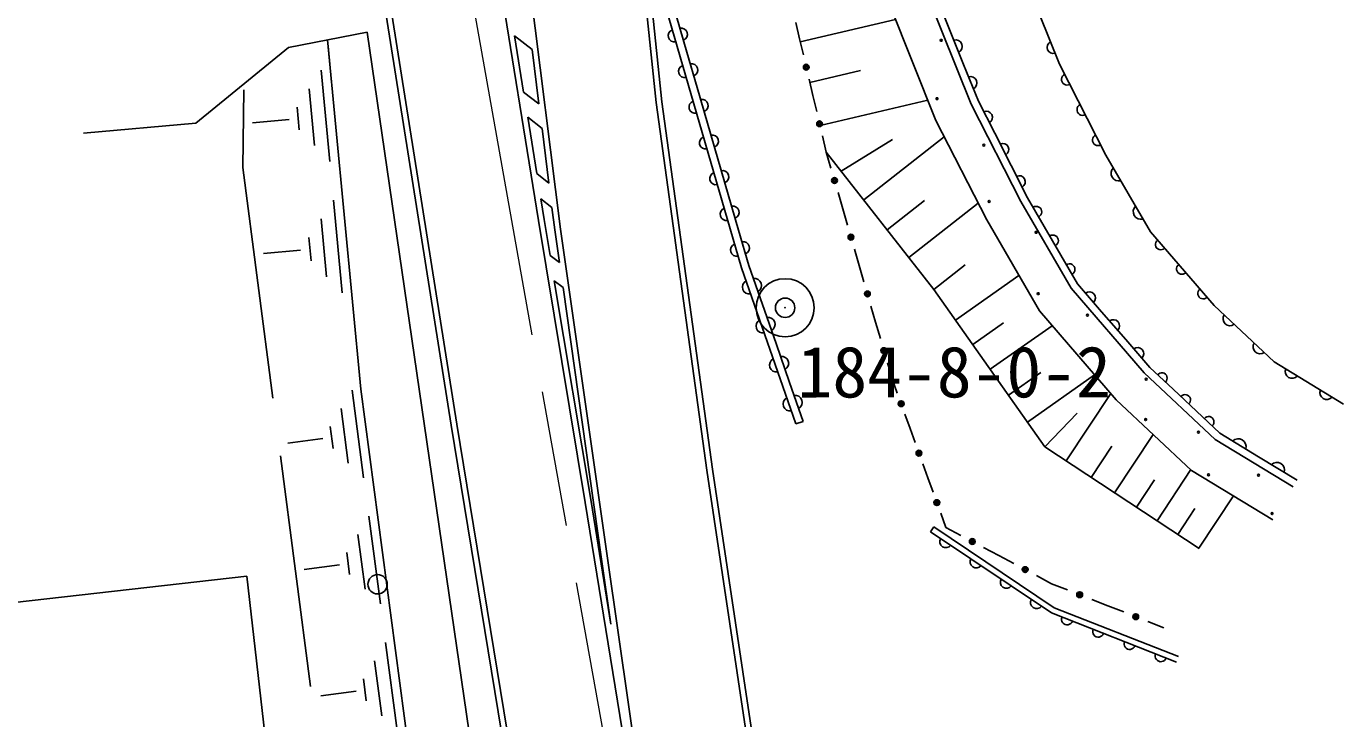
# Model space of a CAD drawing. Units: millimetres, scale not verified. Extents: x 40000 to 680000, y 20000 to 380000.
# Drawn here: x 398054 to 432038, y 252826 to 270684 of the extents above; entities that cross this region are included whole.
import ezdxf
from ezdxf.enums import TextEntityAlignment as Align

# ---------------------------------------------------------------- set-up
doc = ezdxf.new("R2010")
doc.units = ezdxf.units.MM
doc.header["$LTSCALE"] = 1000
doc.header["$PDMODE"] = 32
doc.header["$PDSIZE"] = 500
doc.linetypes.add('CHAIN', pattern=[18.5, 12, -1.5, 3.5, -1.5])
doc.linetypes.add('DASHED', pattern=[7.5, 6, -1.5])
for name, color, linetype, lineweight in [('M-BGD', 7, 'Continuous', 25), ('M-BGD-EXST', 7, 'Continuous', 25), ('M-BMK', 2, 'CHAIN', 13), ('M-BMK-SRVR', 3, 'Continuous', 25), ('M-STR-STRC', 7, 'Continuous', 25)]:
    doc.layers.add(name, color=color, linetype=linetype, lineweight=lineweight)
doc.styles.add('ＭＳ ゴシック', font='')
doc.styles.get('ＭＳ ゴシック').set_extended_font_data('MS Gothic')

msp = doc.modelspace()

# ---------------------------------------------------------------- linework, layer by layer
at = {"layer": 'M-BGD'}
for p, q in [((421477, 271588), (421856, 270644)), ((414827, 270939), (415094, 270021)), ((418021, 270283), (420476, 270861)), ((404818, 270142), (406849, 270534)), ((406849, 270534), (412074, 234694)), ((418002, 270363), (417903, 270781)), ((421856, 270644), (422235, 269700)), ((406682, 261329), (405822, 270336)), ((405837, 270172), (405926, 269242)), ((418002, 270363), (418100, 269946)), ((402423, 268188), (404818, 270142)), ((415094, 270021), (415361, 269103)), ((405884, 267199), (405660, 269550)), ((418267, 269237), (419574, 269545)), ((422235, 269700), (422614, 268756)), ((418346, 268902), (418248, 269319)), ((405489, 267606), (405349, 269075)), ((415361, 269103), (415627, 268184)), ((418346, 268902), (418445, 268484)), ((405095, 268013), (405039, 268601)), ((418529, 268125), (421311, 268780)), ((422614, 268756), (423038, 267925)), ((399533, 267926), (402423, 268188)), ((404831, 268285), (403891, 268195)), ((415627, 268184), (415894, 267266)), ((418691, 267440), (418592, 267857)), ((419658, 266206), (421736, 267836)), ((423038, 267925), (423462, 267094)), ((419076, 266949), (420395, 267762)), ((415894, 267266), (416161, 266348)), ((418691, 267440), (421469, 263899)), ((418691, 267440), (418812, 267022)), ((423462, 267094), (423886, 266263)), ((406203, 263808), (405975, 266203)), ((416161, 266348), (416428, 265430)), ((419115, 265977), (418994, 266395)), ((420263, 265436), (421226, 266192)), ((420824, 264721), (422610, 266123)), ((423886, 266263), (424314, 265523)), ((419115, 265977), (419237, 265559)), ((405801, 264223), (405658, 265720)), ((416428, 265430), (416694, 264512)), ((424314, 265523), (424743, 264783)), ((405399, 264638), (405342, 265236)), ((405131, 264914), (404173, 264823)), ((419540, 264514), (419419, 264932)), ((424743, 264783), (425171, 264043)), ((416694, 264512), (417044, 263507)), ((419540, 264514), (419661, 264096)), ((421469, 263899), (422274, 264533)), ((422025, 263108), (423660, 264258)), ((425171, 264043), (425793, 263324)), ((417044, 263507), (417394, 262503)), ((419965, 263051), (419843, 263469)), ((419965, 263051), (420086, 262633)), ((425793, 263324), (426415, 262605)), ((422470, 262477), (423259, 263032)), ((422920, 261837), (424519, 262962)), ((417394, 262503), (417744, 261498)), ((426415, 262605), (427037, 261886)), ((420390, 261588), (420268, 262006)), ((423389, 261170), (424222, 261757)), ((423878, 260476), (425614, 261697)), ((427037, 261886), (427641, 261321)), ((417744, 261498), (418094, 260494)), ((420390, 261588), (420522, 261223)), ((406755, 259041), (406456, 261299)), ((408182, 250022), (406682, 261329)), ((424881, 259474), (426030, 261217)), ((427641, 261321), (428244, 260756)), ((406360, 259419), (406173, 260830)), ((420851, 260312), (420719, 260676)), ((424325, 259840), (425161, 260709)), ((428244, 260756), (428847, 260191)), ((405966, 259798), (405891, 260362)), ((418094, 260494), (417905, 260428)), ((405702, 260050), (404799, 259930)), ((420851, 260312), (420983, 259947)), ((426130, 258651), (427125, 260160)), ((428847, 260191), (429843, 259583)), ((425526, 259048), (426058, 259855)), ((421313, 259036), (421181, 259400)), ((429843, 259583), (430839, 258975)), ((421313, 259036), (421445, 258671)), ((426695, 258278), (427161, 258985)), ((427224, 257930), (428095, 259252)), ((428300, 257221), (429192, 258575)), ((407187, 255784), (406886, 258049)), ((421775, 257760), (421643, 258125)), ((427758, 257578), (428198, 258245)), ((421466, 257773), (421382, 257649)), ((421775, 257760), (422165, 257553)), ((406791, 256164), (406603, 257579)), ((406395, 256543), (406319, 257110)), ((423140, 257034), (422750, 257241)), ((423140, 257034), (423530, 256827)), ((406130, 256796), (405224, 256676)), ((396959, 255729), (403743, 256503)), ((403743, 256503), (404698, 248134)), ((424505, 256308), (424115, 256515)), ((424505, 256308), (424918, 256146)), ((425951, 255740), (425538, 255902)), ((425951, 255740), (426364, 255578)), ((427396, 255172), (426983, 255334)), ((407619, 252520), (407318, 254793)), ((407222, 252901), (407033, 254321)), ((406560, 253536), (405651, 253415)), ((406825, 253282), (406749, 253850))]:
    msp.add_line(p, q, dxfattribs=at)
at = {"layer": 'M-BGD', "linetype": 'DASHED'}
for p, q in [((403668, 269050), (403640, 267046)), ((403640, 267046), (406089, 248282))]:
    msp.add_line(p, q, dxfattribs=at)
at = {"layer": 'M-BGD'}
for points in [[(417905, 260428), (416504, 264451), (414630, 270900), (414045, 276383), (413328, 285474)], [(432038, 260938), (430247, 262032), (428698, 263482), (427053, 265384), (425907, 267363), (424710, 269709), (423676, 272283), (422893, 275630), (421616, 285087)], [(430214, 257951), (428117, 259231), (426171, 261053), (424189, 263344), (422832, 265689), (421521, 268258), (420329, 271226), (419447, 274995), (418148, 284619)], [(430735, 258805), (428726, 260031), (426893, 261747), (425007, 263927), (423710, 266167), (422432, 268673), (421286, 271528), (420431, 275176), (419139, 284753)], [(428309, 257215), (424325, 259840), (421469, 263899)], [(421382, 257649), (424503, 255553), (427725, 254286)], [(421466, 257773), (424573, 255687), (427780, 254426)]]:
    msp.add_lwpolyline(points, dxfattribs=at)
for centre, radius in [((421657, 270323), 25), ((418174, 269632), 75), ((418174, 269632), 49.5), ((418174, 269632), 24.5), ((421547, 268818), 25), ((418518, 268171), 75), ((418518, 268171), 49.5), ((418518, 268171), 24.5), ((422753, 267619), 25), ((418903, 266708), 75), ((418903, 266708), 49.5), ((418903, 266708), 24.5), ((422890, 266169), 25), ((419328, 265245), 75), ((419328, 265245), 49.5), ((419328, 265245), 24.5), ((424103, 265370), 25), ((419752, 263782), 75), ((419752, 263782), 49.5), ((419752, 263782), 24.5), ((424158, 263788), 25), ((425427, 263237), 25), ((420177, 262319), 75), ((420177, 262319), 49.5), ((420177, 262319), 24.5), ((425758, 261915), 25), ((426944, 261581), 25), ((420621, 260950), 75), ((420621, 260950), 49.5), ((420621, 260950), 24.5), ((426930, 260540), 25), ((428290, 260215), 25), ((421082, 259674), 75), ((421082, 259674), 49.5), ((421082, 259674), 24.5), ((428553, 259115), 25), ((429843, 259106), 25), ((421544, 258398), 75), ((421544, 258398), 49.5), ((421544, 258398), 24.5), ((430190, 258116), 25), ((422458, 257397), 75), ((422458, 257397), 49.5), ((422458, 257397), 24.5), ((423823, 256671), 75), ((423823, 256671), 49.5), ((423823, 256671), 24.5), ((425228, 256024), 75), ((425228, 256024), 49.5), ((425228, 256024), 24.5), ((426674, 255456), 75), ((426674, 255456), 49.5), ((426674, 255456), 24.5)]:
    msp.add_circle(centre, radius, dxfattribs=at)
for centre, radius, start, end in [((414774, 270443), 160, 109.8631, 282.5339), ((414951, 270477), 160, 289.6666, 102.7305), ((422026, 270164), 171, 298.8868, 104.8576), ((424541, 270139), 154, 113.4201, 290.3236), ((415041, 269521), 160, 109.8631, 282.5339), ((415218, 269559), 160, 289.6692, 102.7278), ((422405, 269220), 171, 298.8842, 104.8601), ((424906, 269316), 146, 115.6158, 298.4581), ((415309, 268600), 160, 109.8621, 282.5361), ((415485, 268641), 160, 289.6666, 102.7305), ((422821, 268338), 156, 299.0869, 114.9871), ((425305, 268534), 146, 115.6158, 298.4581), ((415577, 267678), 160, 109.8636, 282.5346), ((415751, 267723), 160, 289.667, 102.7311), ((425704, 267752), 146, 115.6158, 298.4581), ((423245, 267507), 156, 299.0875, 114.9876), ((415844, 266757), 160, 109.8615, 282.5352), ((416018, 266804), 160, 289.6666, 102.7305), ((423669, 266676), 156, 299.0869, 114.9871), ((426233, 266891), 196, 133.6444, 286.4871), ((416112, 265836), 160, 109.8636, 282.5346), ((416285, 265886), 160, 289.6666, 102.7305), ((424107, 265897), 143, 297.1209, 123.0116), ((426806, 265902), 196, 133.6433, 286.4882), ((416552, 264968), 160, 289.6678, 102.7293), ((424535, 265157), 143, 297.1238, 123.0115), ((427319, 265060), 140, 126.7827, 314.944), ((416380, 264914), 160, 109.8636, 282.5346), ((424963, 264417), 143, 297.1221, 123.0105), ((427868, 264427), 140, 126.7822, 314.9454), ((416707, 263958), 180, 118.803, 279.6116), ((416841, 264000), 180, 298.7328, 99.6814), ((425475, 263678), 159, 314.0106, 127.7171), ((428416, 263793), 140, 126.7809, 314.9449), ((417058, 262952), 180, 118.803, 279.6116), ((417191, 262995), 180, 298.7328, 99.6814), ((426098, 262959), 159, 314.0106, 127.7171), ((429105, 263141), 179, 146.2885, 307.4784), ((426720, 262240), 159, 314.0114, 127.7163), ((429880, 262416), 179, 146.2896, 307.4763), ((417408, 261946), 180, 118.803, 279.6116), ((417541, 261991), 180, 298.7328, 99.6814), ((427347, 261612), 138, 312.0104, 141.7565), ((430709, 261781), 177, 157.3367, 319.8561), ((417758, 260941), 180, 118.8026, 279.6108), ((417891, 260986), 180, 298.7328, 99.6814), ((427950, 261047), 138, 312.0082, 141.7568), ((431604, 261235), 177, 157.3378, 319.8553), ((428554, 260482), 138, 312.008, 141.759), ((429319, 259844), 201, 343.3132, 133.8797), ((430315, 259236), 201, 343.3132, 133.8797), ((421776, 257392), 157, 148.6044, 323.6432), ((422556, 256869), 157, 148.6044, 323.6432), ((423337, 256345), 157, 148.6044, 323.6432), ((424117, 255821), 157, 148.6044, 323.6432), ((424904, 255390), 144, 156.2924, 340.7666), ((425709, 255073), 144, 156.2924, 340.7666), ((426515, 254756), 144, 156.2924, 340.7666), ((427320, 254439), 144, 156.2924, 340.7666)]:
    msp.add_arc(centre, radius, start, end, dxfattribs=at)
at = {"layer": 'M-BGD-EXST'}
msp.add_circle((407116, 256292), 250, dxfattribs=at)
at = {"layer": 'M-BMK'}
msp.add_line((408991, 274543), (415851, 236099), dxfattribs=at)
at = {"layer": 'M-BMK-SRVR'}
msp.add_circle((417630, 263425), 750, dxfattribs=at)
msp.add_point((417630, 263425), dxfattribs=at)
at = {"layer": 'M-STR-STRC'}
for p, q in [((410651, 270441), (411101, 270089)), ((410884, 268990), (410651, 270441)), ((411101, 270089), (411278, 268682)), ((410884, 268990), (411278, 268682)), ((411222, 266886), (410989, 268337)), ((410989, 268337), (411358, 268049)), ((411358, 268049), (411535, 266641)), ((411222, 266886), (411535, 266641)), ((411327, 266233), (411615, 266008)), ((411566, 264777), (411807, 264588)), ((411675, 264121), (411899, 263945))]:
    msp.add_line(p, q, dxfattribs=at)
for points in [[(412699, 286574), (413471, 276684), (414300, 268720), (415607, 259237), (417389, 247348), (419026, 237193)], [(412848, 286585), (413620, 276698), (414449, 268738), (415755, 259259), (417537, 247371), (419174, 237218)], [(409762, 286213), (410374, 278148), (411053, 271672), (411836, 265456), (413044, 256964), (414410, 247438)], [(405168, 285818), (406954, 274365), (409159, 260421), (411851, 244005), (413455, 234930)], [(414262, 247415), (412474, 258400), (411264, 265676), (410213, 272221), (409140, 279038), (408127, 286061)], [(405020, 285795), (406806, 274342), (409011, 260397), (411703, 243980), (413307, 234904)], [(411566, 264777), (411412, 265700), (411327, 266233)], [(411615, 266008), (411687, 265436), (411807, 264588)], [(413137, 255262), (412622, 258424), (411675, 264121)], [(411899, 263945), (412895, 256943), (413137, 255262)]]:
    msp.add_lwpolyline(points, dxfattribs=at)

# ---------------------------------------------------------------- texts
at = {"layer": 'M-BMK-SRVR', "style": 'ＭＳ ゴシック'}
msp.add_text('184-8-0-2', height=1320, rotation=0.03, dxfattribs=at).set_placement((421992, 260716), align=Align.BOTTOM_CENTER)

doc.saveas('drawing.dxf')
